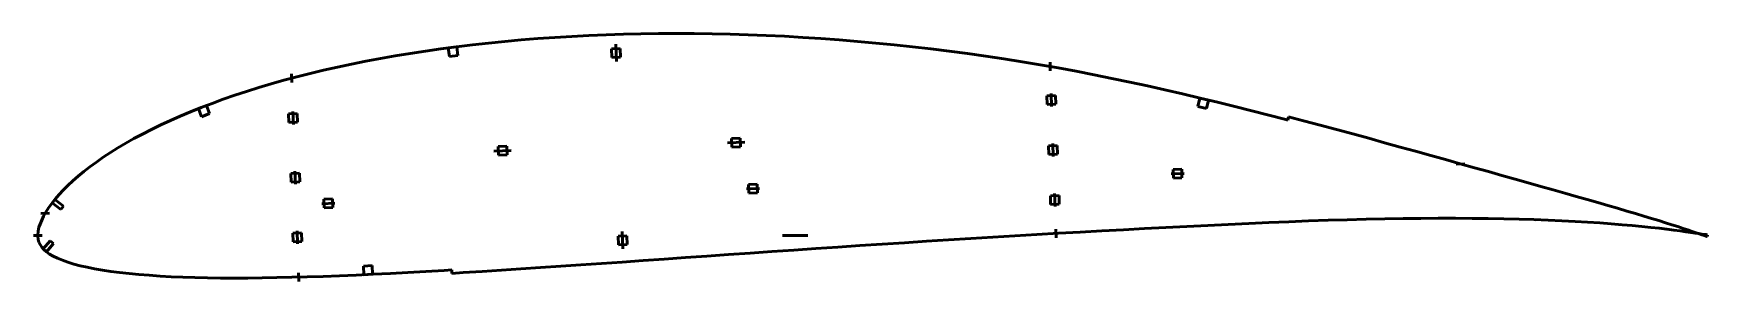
# Model space of a CAD drawing. Header units: metres. Extents: x -270 to 502, y -21 to 93.
import ezdxf

# ---------------------------------------------------------------- set-up
doc = ezdxf.new("R2010")
doc.units = ezdxf.units.M
for name, color, linetype, lineweight in [('FoilLayer', 1, 'Continuous', 50), ('StringerLayer', 1, 'Continuous', 50), ('SubLayer', 1, 'Continuous', 50)]:
    doc.layers.add(name, color=color, linetype=linetype, lineweight=lineweight)

msp = doc.modelspace()

# ---------------------------------------------------------------- linework, layer by layer
at = {"layer": 'FoilLayer'}
for p, q in [((1.91, 92.85), (-6.11, 92.6)), ((9.99, 93.03), (1.91, 92.85)), ((18.13, 93.14), (9.99, 93.03)), ((26.32, 93.2), (18.13, 93.14)), ((34.53, 93.17), (26.32, 93.2)), ((42.8, 93.06), (34.53, 93.17)), ((51.09, 92.87), (42.8, 93.06)), ((59.43, 92.62), (51.09, 92.87)), ((-89.5, 85.12), (-96.54, 84.05)), ((-82.34, 86.13), (-89.5, 85.12)), ((-75.09, 87.09), (-82.34, 86.13)), ((-67.75, 87.98), (-75.09, 87.09)), ((-60.32, 88.81), (-67.75, 87.98)), ((-52.82, 89.56), (-60.32, 88.81)), ((-45.23, 90.23), (-52.82, 89.56)), ((-37.55, 90.84), (-45.23, 90.23)), ((-29.78, 91.39), (-37.55, 90.84)), ((-21.95, 91.87), (-29.78, 91.39)), ((-14.06, 92.27), (-21.95, 91.87)), ((-6.11, 92.6), (-14.06, 92.27)), ((67.8, 92.3), (59.43, 92.62)), ((76.2, 91.9), (67.8, 92.3)), ((84.61, 91.43), (76.2, 91.9)), ((93.04, 90.88), (84.61, 91.43)), ((101.49, 90.26), (93.04, 90.88)), ((109.95, 89.57), (101.49, 90.26)), ((118.41, 88.81), (109.95, 89.57)), ((126.88, 87.99), (118.41, 88.81)), ((135.34, 87.09), (126.88, 87.99)), ((143.78, 86.11), (135.34, 87.09)), ((152.23, 85.06), (143.78, 86.11)), ((160.65, 83.95), (152.23, 85.06)), ((-130.14, 77.71), (-136.51, 76.28)), ((-123.64, 79.1), (-130.14, 77.71)), ((-117.03, 80.43), (-123.64, 79.1)), ((-110.3, 81.7), (-117.03, 80.43)), ((-103.47, 82.91), (-110.3, 81.7)), ((-96.54, 84.05), (-103.47, 82.91)), ((169.07, 82.76), (160.65, 83.95)), ((177.48, 81.5), (169.07, 82.76)), ((185.85, 80.17), (177.48, 81.5)), ((194.2, 78.78), (185.85, 80.17)), ((202.52, 77.31), (194.2, 78.78)), ((210.82, 75.78), (202.52, 77.31)), ((-160.72, 69.96), (-166.44, 68.26)), ((-154.85, 71.63), (-160.72, 69.96)), ((-148.85, 73.24), (-154.85, 71.63)), ((-142.74, 74.8), (-148.85, 73.24)), ((-136.51, 76.28), (-142.74, 74.8)), ((219.09, 74.18), (210.82, 75.78)), ((227.33, 72.53), (219.09, 74.18)), ((235.53, 70.83), (227.33, 72.53)), ((243.68, 69.05), (235.53, 70.83)), ((-182.8, 62.87), (-187.97, 60.98)), ((-177.49, 64.71), (-182.8, 62.87)), ((-172.04, 66.51), (-177.49, 64.71)), ((-166.44, 68.26), (-172.04, 66.51)), ((251.81, 67.21), (243.68, 69.05)), ((259.92, 65.33), (251.81, 67.21)), ((268.01, 63.41), (259.92, 65.33)), ((276.05, 61.48), (268.01, 63.41)), ((-202.64, 55.1), (-207.21, 53.09)), ((-197.9, 57.09), (-202.64, 55.1)), ((-193.01, 59.05), (-197.9, 57.09)), ((-187.97, 60.98), (-193.01, 59.05)), ((284.05, 59.53), (276.05, 61.48)), ((291.96, 57.55), (284.05, 59.53)), ((299.82, 55.55), (291.96, 57.55)), ((307.61, 53.54), (299.82, 55.55)), ((308.89, 54.81), (308.49, 53.31)), ((315.74, 53.01), (308.89, 54.81)), ((-220.05, 46.85), (-224.01, 44.74)), ((-215.91, 48.96), (-220.05, 46.85)), ((-211.64, 51.03), (-215.91, 48.96)), ((-207.21, 53.09), (-211.64, 51.03)), ((308.49, 53.31), (307.61, 53.54)), ((323.39, 50.98), (315.74, 53.01)), ((330.96, 48.95), (323.39, 50.98)), ((338.46, 46.9), (330.96, 48.95)), ((345.86, 44.87), (338.46, 46.9)), ((-231.44, 40.47), (-234.9, 38.32)), ((-227.82, 42.6), (-231.44, 40.47)), ((-224.01, 44.74), (-227.82, 42.6)), ((353.18, 42.86), (345.86, 44.87)), ((360.39, 40.87), (353.18, 42.86)), ((367.48, 38.91), (360.39, 40.87)), ((374.44, 36.96), (367.48, 38.91)), ((-244.34, 31.77), (-247.15, 29.61)), ((-241.35, 33.95), (-244.34, 31.77)), ((-238.2, 36.14), (-241.35, 33.95)), ((-234.9, 38.32), (-238.2, 36.14)), ((381.3, 35.04), (374.44, 36.96)), ((388.03, 33.16), (381.3, 35.04)), ((394.62, 31.31), (388.03, 33.16)), ((401.07, 29.5), (394.62, 31.31)), ((-252.22, 25.31), (-254.51, 23.15)), ((-249.77, 27.46), (-252.22, 25.31)), ((-247.15, 29.61), (-249.77, 27.46)), ((407.35, 27.73), (401.07, 29.5)), ((413.49, 25.99), (407.35, 27.73)), ((419.47, 24.3), (413.49, 25.99)), ((425.28, 22.67), (419.47, 24.3)), ((-260.37, 16.83), (-261.97, 14.78)), ((-258.58, 18.9), (-260.37, 16.83)), ((-256.63, 21.02), (-258.58, 18.9)), ((-254.51, 23.15), (-256.63, 21.02)), ((430.92, 21.07), (425.28, 22.67)), ((436.36, 19.54), (430.92, 21.07)), ((441.62, 18.04), (436.36, 19.54)), ((446.7, 16.6), (441.62, 18.04)), ((451.57, 15.21), (446.7, 16.6)), ((-265.72, 8.96), (-266.59, 7.2)), ((-264.64, 10.86), (-265.72, 8.96)), ((-263.4, 12.79), (-264.64, 10.86)), ((-261.97, 14.78), (-263.4, 12.79)), ((344.68, 7.59), (353.27, 7.77)), ((353.27, 7.77), (361.68, 7.88)), ((361.68, 7.88), (369.9, 7.96)), ((369.9, 7.96), (377.96, 8.01)), ((377.96, 8.01), (385.84, 8.02)), ((385.84, 8.02), (393.53, 7.97)), ((393.53, 7.97), (401, 7.87)), ((401, 7.87), (408.24, 7.73)), ((408.24, 7.73), (415.28, 7.57)), ((456.24, 13.88), (451.57, 15.21)), ((460.69, 12.6), (456.24, 13.88)), ((464.93, 11.36), (460.69, 12.6)), ((468.96, 10.18), (464.93, 11.36)), ((472.76, 9.04), (468.96, 10.18)), ((476.35, 7.95), (472.76, 9.04)), ((479.73, 6.92), (476.35, 7.95)), ((-268.19, 2.07), (-268.38, 0.23)), ((-268.38, 0.23), (-268.38, -0.18)), ((-267.83, 3.88), (-268.19, 2.07)), ((-267.33, 5.29), (-267.83, 3.88)), ((-266.59, 7.2), (-267.33, 5.29)), ((182.51, -0.11), (192.61, 0.48)), ((192.61, 0.48), (202.68, 1.07)), ((202.68, 1.07), (212.71, 1.65)), ((212.71, 1.65), (222.7, 2.2)), ((222.7, 2.2), (232.61, 2.73)), ((232.61, 2.73), (242.43, 3.25)), ((242.43, 3.25), (252.2, 3.79)), ((252.2, 3.79), (261.9, 4.29)), ((261.9, 4.29), (271.53, 4.75)), ((271.53, 4.75), (281.05, 5.19)), ((281.05, 5.19), (290.46, 5.63)), ((290.46, 5.63), (299.78, 6.06)), ((299.78, 6.06), (309.02, 6.44)), ((309.02, 6.44), (318.13, 6.78)), ((318.13, 6.78), (327.12, 7.07)), ((327.12, 7.07), (335.96, 7.35)), ((335.96, 7.35), (344.68, 7.59)), ((415.28, 7.57), (422.09, 7.37)), ((422.09, 7.37), (428.67, 7.12)), ((428.67, 7.12), (434.99, 6.84)), ((434.99, 6.84), (441.06, 6.54)), ((441.06, 6.54), (446.89, 6.22)), ((446.89, 6.22), (452.46, 5.86)), ((452.46, 5.86), (457.75, 5.46)), ((457.75, 5.46), (462.75, 5.05)), ((462.75, 5.05), (467.46, 4.64)), ((467.46, 4.64), (471.89, 4.23)), ((471.89, 4.23), (476.04, 3.82)), ((476.04, 3.82), (479.89, 3.39)), ((482.87, 5.94), (479.73, 6.92)), ((479.89, 3.39), (483.44, 2.97)), ((485.79, 5.02), (482.87, 5.94)), ((483.44, 2.97), (486.67, 2.56)), ((488.48, 4.16), (485.79, 5.02)), ((486.67, 2.56), (489.6, 2.18)), ((490.93, 3.36), (488.48, 4.16)), ((489.6, 2.18), (492.21, 1.82)), ((493.15, 2.62), (490.93, 3.36)), ((492.21, 1.82), (494.53, 1.5)), ((495.15, 1.96), (493.15, 2.62)), ((494.53, 1.5), (496.53, 1.21)), ((496.89, 1.37), (495.15, 1.96)), ((496.53, 1.21), (498.24, 0.96)), ((498.39, 0.86), (496.89, 1.37)), ((498.24, 0.96), (499.64, 0.75)), ((499.64, 0.42), (498.39, 0.86)), ((499.64, 0.75), (500.75, 0.58)), ((500.64, 0.08), (499.64, 0.42)), ((501.37, -0.18), (500.64, 0.08)), ((500.75, 0.58), (501.53, 0.46)), ((501.53, 0.46), (502.04, 0.39)), ((502.21, 0.36), (501.98, -0.39)), ((502.04, 0.39), (502.21, 0.36)), ((-268.38, -0.18), (-268.23, -1.84)), ((-268.23, -1.84), (-267.87, -3.02)), ((-267.87, -3.02), (-267.32, -4.16)), ((-267.32, -4.16), (-266.53, -5.31)), ((-266.53, -5.31), (-265.56, -6.43)), ((-265.56, -6.43), (-264.35, -7.51)), ((-264.35, -7.51), (-262.93, -8.54)), ((60.36, -8.02), (70.44, -7.32)), ((70.44, -7.32), (80.55, -6.64)), ((80.55, -6.64), (90.69, -5.96)), ((90.69, -5.96), (100.85, -5.26)), ((100.85, -5.26), (111.06, -4.56)), ((111.06, -4.56), (121.3, -3.89)), ((121.3, -3.89), (131.53, -3.25)), ((131.53, -3.25), (141.74, -2.61)), ((141.74, -2.61), (151.94, -1.95)), ((151.94, -1.95), (162.16, -1.31)), ((162.16, -1.31), (172.35, -0.7)), ((172.35, -0.7), (182.51, -0.11)), ((501.83, -0.33), (501.37, -0.18)), ((501.98, -0.39), (501.83, -0.33)), ((-262.93, -8.54), (-261.26, -9.51)), ((-261.26, -9.51), (-259.28, -10.44)), ((-259.28, -10.44), (-257.02, -11.35)), ((-257.02, -11.35), (-254.49, -12.23)), ((-254.49, -12.23), (-251.78, -13.08)), ((-251.78, -13.08), (-248.85, -13.86)), ((-248.85, -13.86), (-245.66, -14.58)), ((-245.66, -14.58), (-242.23, -15.25)), ((-242.23, -15.25), (-238.55, -15.89)), ((-54.45, -15.99), (-45.46, -15.38)), ((-45.46, -15.38), (-36.33, -14.75)), ((-36.33, -14.75), (-27.07, -14.13)), ((-27.07, -14.13), (-17.71, -13.51)), ((-17.71, -13.51), (-8.26, -12.85)), ((-8.26, -12.85), (1.29, -12.17)), ((1.29, -12.17), (10.95, -11.49)), ((10.95, -11.49), (20.7, -10.8)), ((20.7, -10.8), (30.52, -10.13)), ((30.52, -10.13), (40.39, -9.44)), ((40.39, -9.44), (50.34, -8.73)), ((50.34, -8.73), (60.36, -8.02)), ((-238.55, -15.89), (-234.68, -16.5)), ((-234.68, -16.5), (-230.6, -17.03)), ((-230.6, -17.03), (-226.29, -17.5)), ((-226.29, -17.5), (-221.73, -17.91)), ((-221.73, -17.91), (-216.94, -18.3)), ((-216.94, -18.3), (-211.96, -18.65)), ((-211.96, -18.65), (-206.81, -18.95)), ((-206.81, -18.95), (-201.44, -19.18)), ((-201.44, -19.18), (-195.85, -19.35)), ((-195.85, -19.35), (-190.03, -19.47)), ((-190.03, -19.47), (-184.03, -19.56)), ((-184.03, -19.56), (-177.85, -19.6)), ((-177.85, -19.6), (-171.49, -19.58)), ((-171.49, -19.58), (-164.91, -19.49)), ((-164.91, -19.49), (-158.12, -19.37)), ((-158.12, -19.37), (-151.13, -19.22)), ((-151.13, -19.22), (-144, -19.04)), ((-144, -19.04), (-136.7, -18.79)), ((-136.7, -18.79), (-129.22, -18.5)), ((-129.22, -18.5), (-121.53, -18.16)), ((-121.53, -18.16), (-113.67, -17.81)), ((-113.67, -17.81), (-105.67, -17.43)), ((-105.67, -17.43), (-97.54, -17.02)), ((-97.54, -17.02), (-89.25, -16.54)), ((-89.25, -16.54), (-80.78, -16.03)), ((-80.78, -16.03), (-77.37, -15.83)), ((-77.37, -15.83), (-77.28, -17.38)), ((-77.28, -17.38), (-72.06, -17.07)), ((-72.06, -17.07), (-63.31, -16.55)), ((-63.31, -16.55), (-54.45, -15.99))]:
    msp.add_line(p, q, dxfattribs=at)
at = {"layer": 'StringerLayer'}
for p, q in [((-75.01, 87.1), (-78.97, 86.58)), ((-78.97, 86.58), (-78.45, 82.61)), ((-74.48, 83.13), (-75.01, 87.1)), ((-78.45, 82.61), (-74.48, 83.13)), ((267.96, 63.42), (267.03, 59.53)), ((271.85, 62.49), (267.96, 63.42)), ((270.92, 58.6), (271.85, 62.49)), ((-190.54, 59.99), (-194.28, 58.56)), ((-194.28, 58.56), (-192.85, 54.83)), ((-192.85, 54.83), (-189.11, 56.26)), ((-189.11, 56.26), (-190.54, 59.99)), ((267.03, 59.53), (270.92, 58.6)), ((-260.46, 16.71), (-261.69, 15.13)), ((-256.53, 13.62), (-260.46, 16.71)), ((-261.69, 15.13), (-257.76, 12.05)), ((-257.76, 12.05), (-256.53, 13.62)), ((-262.62, -2.35), (-265.93, -6.1)), ((-265.93, -6.1), (-264.44, -7.42)), ((-264.44, -7.42), (-261.12, -3.68)), ((-261.12, -3.68), (-262.62, -2.35)), ((-114.14, -13.83), (-118.14, -14)), ((-118.14, -14), (-117.96, -18)), ((-113.97, -17.82), (-114.14, -13.83)), ((-117.96, -18), (-113.97, -17.82))]:
    msp.add_line(p, q, dxfattribs=at)
at = {"layer": 'SubLayer'}
for p, q in [((0.42, 86.29), (-3.58, 86.15)), ((-3.58, 86.15), (-3.44, 82.15)), ((-1.65, 88.22), (-1.37, 80.23)), ((0.56, 82.29), (0.42, 86.29)), ((-3.44, 82.15), (0.56, 82.29)), ((198.76, 79.96), (198.9, 75.96)), ((-151.26, 74.61), (-151.12, 70.61)), ((201.3, 64.64), (197.3, 64.5)), ((197.3, 64.5), (197.44, 60.5)), ((199.27, 65.57), (199.47, 59.57)), ((201.44, 60.64), (201.3, 64.64)), ((-148.62, 56.33), (-152.62, 56.19)), ((-152.62, 56.19), (-152.48, 52.19)), ((-150.66, 57.26), (-150.45, 51.26)), ((-148.48, 52.33), (-148.62, 56.33)), ((197.44, 60.5), (201.44, 60.64)), ((-152.48, 52.19), (-148.48, 52.33)), ((-57.9, 39.02), (-49.91, 39.29)), ((-51.98, 41.22), (-55.97, 41.08)), ((-55.97, 41.08), (-55.83, 37.09)), ((-51.84, 37.23), (-51.98, 41.22)), ((49.91, 42.78), (57.9, 43.06)), ((55.83, 44.99), (51.84, 44.85)), ((51.84, 44.85), (51.98, 40.85)), ((51.98, 40.85), (55.97, 40.99)), ((55.97, 40.99), (55.83, 44.99)), ((202.11, 41.55), (198.11, 41.41)), ((198.11, 41.41), (198.25, 37.42)), ((200.07, 42.48), (200.28, 36.49)), ((202.24, 37.56), (202.11, 41.55)), ((-55.83, 37.09), (-51.84, 37.23)), ((198.25, 37.42), (202.24, 37.56)), ((386.25, 33.02), (390.25, 33.16)), ((-147.66, 28.8), (-151.66, 28.67)), ((-151.66, 28.67), (-151.52, 24.67)), ((-151.52, 24.67), (-147.52, 24.81)), ((-149.7, 29.73), (-149.49, 23.74)), ((-147.52, 24.81), (-147.66, 28.8)), ((63.57, 23.76), (59.57, 23.62)), ((59.57, 23.62), (59.71, 19.62)), ((63.71, 19.76), (63.57, 23.76)), ((254.61, 28.43), (260.6, 28.64)), ((259.53, 30.6), (255.54, 30.46)), ((255.54, 30.46), (255.68, 26.46)), ((255.68, 26.46), (259.67, 26.6)), ((259.67, 26.6), (259.53, 30.6)), ((-132.4, 16.91), (-136.4, 16.77)), ((-136.4, 16.77), (-136.26, 12.78)), ((-132.26, 12.92), (-132.4, 16.91)), ((58.64, 21.58), (64.64, 21.79)), ((59.71, 19.62), (63.71, 19.76)), ((202.91, 18.47), (198.91, 18.33)), ((198.91, 18.33), (199.05, 14.33)), ((200.88, 19.4), (201.09, 13.4)), ((203.05, 14.47), (202.91, 18.47)), ((425.25, 22.15), (425.53, 23.11)), ((-266.97, 10.21), (-262.97, 10.35)), ((-137.33, 14.74), (-131.33, 14.95)), ((-136.26, 12.78), (-132.26, 12.92)), ((199.05, 14.33), (203.05, 14.47)), ((422.42, 6.86), (422.51, 7.86)), ((463.72, 11.2), (464.01, 12.15)), ((-270.38, 0), (-266.38, 0)), ((-146.7, 1.28), (-150.7, 1.14)), ((-150.7, 1.14), (-150.56, -2.86)), ((-148.74, 2.21), (-148.53, -3.79)), ((-146.56, -2.72), (-146.7, 1.28)), ((1.65, -6.15), (1.37, 1.85)), ((75.25, 0), (86.98, 0)), ((201.45, 3.01), (201.59, -0.99)), ((462.39, 4.58), (462.51, 5.57)), ((482.29, 2.6), (482.44, 3.59)), ((482.87, 5.42), (483.16, 6.38)), ((-150.56, -2.86), (-146.56, -2.72)), ((3.44, -0.08), (-0.56, -0.22)), ((-0.56, -0.22), (-0.42, -4.22)), ((-0.42, -4.22), (3.58, -4.08)), ((3.58, -4.08), (3.44, -0.08)), ((-148.06, -17.14), (-147.92, -21.14))]:
    msp.add_line(p, q, dxfattribs=at)

doc.saveas('drawing.dxf')
